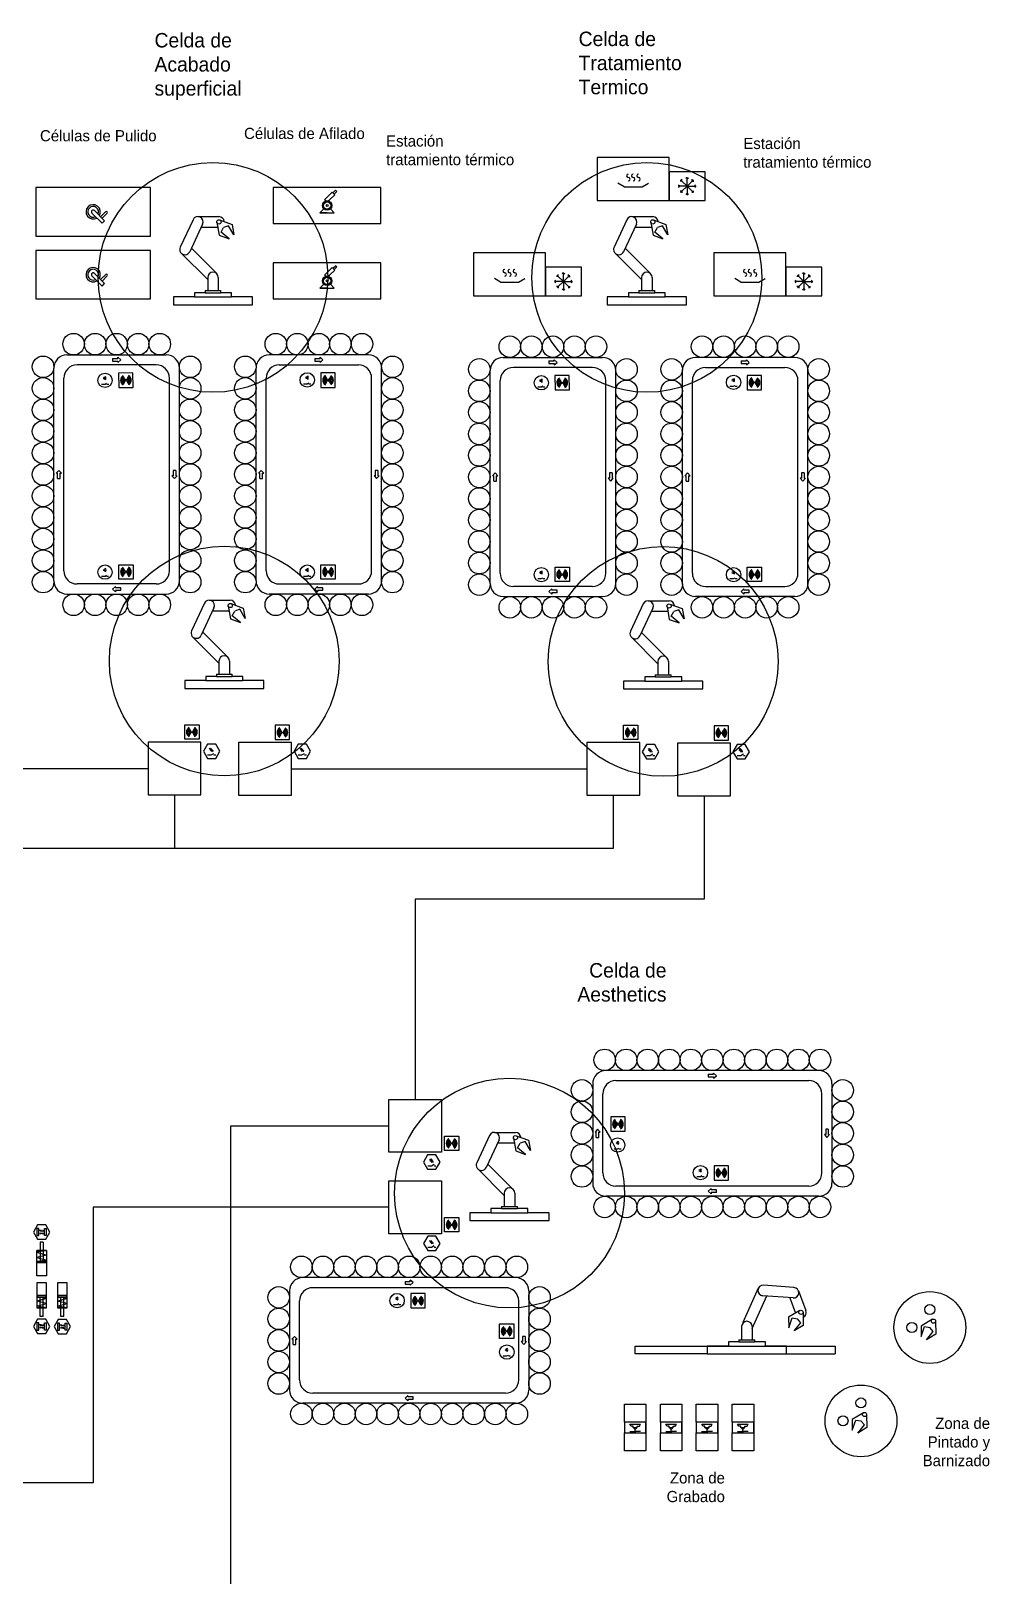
# Model space of a CAD drawing. Header units: millimetres. Extents: x -41525 to 29867, y -15928 to 24131.
# Drawn here: x 16509 to 29867, y -3278 to 18252 of the extents above; entities that cross this region are included whole.
import ezdxf

# ---------------------------------------------------------------- set-up
doc = ezdxf.new("R2010")
doc.units = ezdxf.units.MM
doc.header["$LTSCALE"] = 0.4
for name, color, linetype in [('01 Contornos vistos 0.35', 150, 'Continuous'), ('Almacenaje', 80, 'Continuous'), ('Celdas', 200, 'Continuous'), ('Maquina', 82, 'Continuous'), ('Robots', 80, 'Continuous'), ('Sensores', 211, 'Continuous'), ('Texto2', 7, 'Continuous')]:
    doc.layers.add(name, color=color, linetype=linetype)

msp = doc.modelspace()

# ---------------------------------------------------------------- linework, layer by layer
at = {"layer": '01 Contornos vistos 0.35', "color": 2}
for p, q in [((25576, 16160), (25551, 16160)), ((25576, 16160), (25558, 16178)), ((25576, 16160), (25576, 16185)), ((25647, 16090), (25576, 16160)), ((25647, 16190), (25629, 16207)), ((25647, 16190), (25647, 16215)), ((25647, 16190), (25665, 16207)), ((25647, 16090), (25647, 16190)), ((25647, 16090), (25718, 16160)), ((25718, 16160), (25718, 16185)), ((25718, 16160), (25735, 16178)), ((25718, 16160), (25743, 16160)), ((20599, 15898), (20705, 16004)), ((20669, 15898), (20740, 15969)), ((20705, 16004), (20740, 15969)), ((20714, 15995), (20749, 16031)), ((20731, 15978), (20767, 16013)), ((20758, 16022), (20749, 16031)), ((20758, 16022), (20767, 16013)), ((24772, 16080), (24685, 16130)), ((24772, 16080), (25022, 16080)), ((25022, 16080), (25108, 16130)), ((25547, 16090), (25522, 16090)), ((25547, 16090), (25529, 16107)), ((25547, 16090), (25529, 16072)), ((25647, 16090), (25547, 16090)), ((25576, 16019), (25551, 16019)), ((25576, 16019), (25558, 16001)), ((25647, 16090), (25576, 16019)), ((25576, 16019), (25576, 15994)), ((25647, 15990), (25629, 15972)), ((25647, 16090), (25647, 15990)), ((25647, 16090), (25747, 16090)), ((25647, 16090), (25718, 16019)), ((25647, 15990), (25665, 15972)), ((25647, 15990), (25647, 15965)), ((25718, 16019), (25743, 16019)), ((25718, 16019), (25735, 16001)), ((25718, 16019), (25718, 15994)), ((25747, 16090), (25765, 16107)), ((25747, 16090), (25772, 16090)), ((25747, 16090), (25765, 16072)), ((17535, 15607), (17394, 15749)), ((17479, 15663), (17550, 15734)), ((20588, 15773), (20534, 15719)), ((20634, 15719), (20534, 15719)), ((20534, 15719), (20734, 15719)), ((20680, 15773), (20734, 15719)), ((17359, 15713), (17500, 15572)), ((17500, 15572), (17535, 15607)), ((17501, 15642), (17571, 15713)), ((17535, 14732), (17394, 14874)), ((17479, 14788), (17550, 14859)), ((20599, 14848), (20705, 14954)), ((20669, 14848), (20740, 14919)), ((20705, 14954), (20740, 14919)), ((20714, 14945), (20749, 14981)), ((20731, 14928), (20767, 14963)), ((20758, 14972), (20749, 14981)), ((20758, 14972), (20767, 14963)), ((23854, 14832), (23854, 14857)), ((23925, 14862), (23907, 14879)), ((23925, 14862), (23925, 14887)), ((23925, 14862), (23943, 14879)), ((23925, 14762), (23925, 14862)), ((23996, 14832), (23996, 14857)), ((27202, 14832), (27202, 14857)), ((27272, 14862), (27255, 14879)), ((27272, 14862), (27272, 14887)), ((27272, 14862), (27290, 14879)), ((27272, 14762), (27272, 14862)), ((27343, 14832), (27343, 14857)), ((17359, 14838), (17500, 14697)), ((17500, 14697), (17535, 14732)), ((17501, 14767), (17571, 14838)), ((20588, 14723), (20534, 14669)), ((20634, 14669), (20534, 14669)), ((20534, 14669), (20734, 14669)), ((20680, 14723), (20734, 14669)), ((23050, 14752), (22963, 14802)), ((23050, 14752), (23300, 14752)), ((23300, 14752), (23387, 14802)), ((23825, 14762), (23800, 14762)), ((23825, 14762), (23807, 14779)), ((23825, 14762), (23807, 14744)), ((23925, 14762), (23825, 14762)), ((23854, 14832), (23829, 14832)), ((23854, 14691), (23829, 14691)), ((23854, 14832), (23837, 14850)), ((23854, 14691), (23837, 14673)), ((23925, 14762), (23854, 14832)), ((23925, 14762), (23854, 14691)), ((23854, 14691), (23854, 14666)), ((23925, 14662), (23907, 14644)), ((23925, 14762), (23996, 14832)), ((23925, 14762), (23925, 14662)), ((23925, 14762), (24025, 14762)), ((23925, 14762), (23996, 14691)), ((23925, 14662), (23943, 14644)), ((23925, 14662), (23925, 14637)), ((23996, 14832), (24013, 14850)), ((23996, 14832), (24021, 14832)), ((23996, 14691), (24021, 14691)), ((23996, 14691), (24013, 14673)), ((23996, 14691), (23996, 14666)), ((24025, 14762), (24043, 14779)), ((24025, 14762), (24050, 14762)), ((24025, 14762), (24043, 14744)), ((26397, 14752), (26311, 14802)), ((26397, 14752), (26647, 14752)), ((26647, 14752), (26734, 14802)), ((27172, 14762), (27147, 14762)), ((27172, 14762), (27155, 14779)), ((27172, 14762), (27155, 14744)), ((27272, 14762), (27172, 14762)), ((27202, 14832), (27177, 14832)), ((27202, 14691), (27177, 14691)), ((27202, 14832), (27184, 14850)), ((27202, 14691), (27184, 14673)), ((27272, 14762), (27202, 14832)), ((27272, 14762), (27202, 14691)), ((27202, 14691), (27202, 14666)), ((27272, 14662), (27255, 14644)), ((27272, 14762), (27343, 14832)), ((27272, 14762), (27272, 14662)), ((27272, 14762), (27372, 14762)), ((27272, 14762), (27343, 14691)), ((27272, 14662), (27290, 14644)), ((27272, 14662), (27272, 14637)), ((27343, 14832), (27361, 14850)), ((27343, 14832), (27368, 14832)), ((27343, 14691), (27368, 14691)), ((27343, 14691), (27361, 14673)), ((27343, 14691), (27343, 14666)), ((27372, 14762), (27390, 14779)), ((27372, 14762), (27397, 14762)), ((27372, 14762), (27390, 14744)), ((24775, -1133), (24775, -883)), ((24775, -883), (25075, -883)), ((25075, -883), (25075, -1533)), ((25275, -1133), (25275, -883)), ((25275, -883), (25575, -883)), ((25575, -883), (25575, -1533)), ((25775, -1133), (25775, -883)), ((25775, -883), (26075, -883)), ((26075, -883), (26075, -1533)), ((26275, -1133), (26275, -883)), ((26275, -883), (26575, -883)), ((26575, -883), (26575, -1533)), ((24775, -1533), (24775, -1283)), ((24850, -1264), (24915, -1264)), ((24866, -1188), (24851, -1162)), ((24851, -1162), (24998, -1162)), ((24896, -1188), (24866, -1188)), ((24896, -1208), (24896, -1188)), ((24925, -1237), (24896, -1208)), ((24896, -1208), (24953, -1208)), ((24915, -1264), (24915, -1269)), ((24915, -1269), (24925, -1269)), ((24925, -1237), (24953, -1208)), ((24925, -1258), (24925, -1237)), ((24935, -1269), (24925, -1269)), ((24935, -1264), (24935, -1269)), ((25000, -1264), (24935, -1264)), ((24953, -1208), (24953, -1188)), ((24953, -1188), (24983, -1188)), ((24983, -1188), (24998, -1162)), ((25275, -1533), (25275, -1283)), ((25350, -1264), (25415, -1264)), ((25366, -1188), (25351, -1162)), ((25351, -1162), (25498, -1162)), ((25396, -1188), (25366, -1188)), ((25396, -1208), (25396, -1188)), ((25425, -1237), (25396, -1208)), ((25396, -1208), (25453, -1208)), ((25415, -1264), (25415, -1269)), ((25415, -1269), (25425, -1269)), ((25425, -1237), (25453, -1208)), ((25425, -1258), (25425, -1237)), ((25435, -1269), (25425, -1269)), ((25435, -1264), (25435, -1269)), ((25500, -1264), (25435, -1264)), ((25453, -1208), (25453, -1188)), ((25453, -1188), (25483, -1188)), ((25483, -1188), (25498, -1162)), ((25775, -1533), (25775, -1283)), ((25850, -1264), (25915, -1264)), ((25866, -1188), (25851, -1162)), ((25851, -1162), (25998, -1162)), ((25896, -1188), (25866, -1188)), ((25896, -1208), (25896, -1188)), ((25925, -1237), (25896, -1208)), ((25896, -1208), (25953, -1208)), ((25915, -1264), (25915, -1269)), ((25915, -1269), (25925, -1269)), ((25925, -1237), (25953, -1208)), ((25925, -1258), (25925, -1237)), ((25935, -1269), (25925, -1269)), ((25935, -1264), (25935, -1269)), ((26000, -1264), (25935, -1264)), ((25953, -1208), (25953, -1188)), ((25953, -1188), (25983, -1188)), ((25983, -1188), (25998, -1162)), ((26275, -1533), (26275, -1283)), ((26350, -1264), (26415, -1264)), ((26366, -1188), (26351, -1162)), ((26351, -1162), (26498, -1162)), ((26396, -1188), (26366, -1188)), ((26396, -1208), (26396, -1188)), ((26425, -1237), (26396, -1208)), ((26396, -1208), (26453, -1208)), ((26415, -1264), (26415, -1269)), ((26415, -1269), (26425, -1269)), ((26425, -1237), (26453, -1208)), ((26425, -1258), (26425, -1237)), ((26435, -1269), (26425, -1269)), ((26435, -1264), (26435, -1269)), ((26500, -1264), (26435, -1264)), ((26453, -1208), (26453, -1188)), ((26453, -1188), (26483, -1188)), ((26483, -1188), (26498, -1162)), ((25075, -1533), (24775, -1533)), ((25575, -1533), (25275, -1533)), ((26075, -1533), (25775, -1533)), ((26575, -1533), (26275, -1533))]:
    msp.add_line(p, q, dxfattribs=at)
at = {"layer": '01 Contornos vistos 0.35', "color": 6}
for p, q in [((17492, 13328), (17542, 13329)), ((17542, 13329), (17563, 13342)), ((17564, 13329), (17592, 13330)), ((20307, 13335), (20357, 13335)), ((20357, 13335), (20379, 13348)), ((20379, 13335), (20407, 13335)), ((23568, 13294), (23618, 13295)), ((23618, 13295), (23639, 13307)), ((23640, 13295), (23668, 13295)), ((26245, 13301), (26295, 13301)), ((26295, 13301), (26317, 13313)), ((26317, 13301), (26345, 13301)), ((17491, 10656), (17541, 10656)), ((17541, 10656), (17563, 10669)), ((17563, 10656), (17591, 10656)), ((20307, 10656), (20357, 10656)), ((20357, 10656), (20379, 10669)), ((20379, 10656), (20407, 10656)), ((23567, 10622), (23617, 10622)), ((23617, 10622), (23639, 10634)), ((23639, 10622), (23667, 10622)), ((26245, 10622), (26295, 10622)), ((26295, 10622), (26317, 10634)), ((26317, 10622), (26345, 10622)), ((18999, 8242), (19013, 8237)), ((19019, 8242), (19033, 8237)), ((20261, 8242), (20275, 8237)), ((20281, 8242), (20295, 8237)), ((25112, 8236), (25126, 8231)), ((25132, 8236), (25146, 8231)), ((26374, 8236), (26388, 8231)), ((26394, 8236), (26408, 8231)), ((24631, 2675), (24681, 2675)), ((24681, 2675), (24703, 2687)), ((24703, 2675), (24731, 2675)), ((22065, 2518), (22079, 2513)), ((22085, 2518), (22099, 2513)), ((25783, 2289), (25833, 2289)), ((25833, 2289), (25855, 2302)), ((25855, 2289), (25883, 2289)), ((16618, 1516), (16618, 1566)), ((16638, 1533), (16654, 1541)), ((16698, 1466), (16698, 1516)), ((16679, 1498), (16662, 1491)), ((22065, 1384), (22079, 1379)), ((22085, 1384), (22099, 1379)), ((21559, 507), (21609, 507)), ((21609, 507), (21631, 519)), ((21631, 507), (21659, 507)), ((16618, 201), (16618, 251)), ((16638, 218), (16654, 226)), ((16906, 198), (16906, 248)), ((16926, 215), (16942, 223)), ((16679, 184), (16662, 176)), ((16698, 151), (16698, 201)), ((16967, 180), (16950, 173)), ((16986, 148), (16986, 198)), ((23087, -210), (23137, -210)), ((23137, -210), (23158, -197)), ((23158, -210), (23187, -210))]:
    msp.add_line(p, q, dxfattribs=at)
at = {"layer": '01 Contornos vistos 0.35'}
for p, q in [((14134, 7976), (18141, 7976)), ((20137, 7969), (24253, 7969)), ((18508, 7608), (18508, 6867)), ((24621, 6867), (24621, 7602)), ((25883, 7595), (25883, 6155)), ((14539, 6867), (24621, 6867)), ((25883, 6155), (21860, 6155)), ((21860, 6155), (21860, 3362)), ((19295, -5314), (19295, 2995)), ((19295, 2995), (21493, 2995)), ((21493, 1861), (17377, 1861)), ((17377, 1861), (17377, -1976)), ((17377, -1976), (15290, -1976))]:
    msp.add_line(p, q, dxfattribs=at)
at = {"layer": '01 Contornos vistos 0.35', "color": 2}
for points in [[(24397, 15890), (25397, 15890), (25397, 16490), (24397, 16490)], [(25397, 15890), (25897, 15890), (25897, 16290), (25397, 16290)], [(16576, 15394), (18176, 15394), (18176, 16069), (16576, 16069)], [(19884, 15569), (21384, 15569), (21384, 16069), (19884, 16069)], [(16576, 14519), (18176, 14519), (18176, 15194), (16576, 15194)], [(22675, 14562), (23675, 14562), (23675, 15162), (22675, 15162)], [(26022, 14562), (27022, 14562), (27022, 15162), (26022, 15162)], [(19884, 14519), (21384, 14519), (21384, 15019), (19884, 15019)], [(23675, 14562), (24175, 14562), (24175, 14962), (23675, 14962)], [(27022, 14562), (27522, 14562), (27522, 14962), (27022, 14962)], [(24775, -1283), (25075, -1283), (25075, -1133), (24775, -1133)], [(25275, -1283), (25575, -1283), (25575, -1133), (25275, -1133)], [(25775, -1283), (26075, -1283), (26075, -1133), (25775, -1133)], [(26275, -1283), (26575, -1283), (26575, -1133), (26275, -1133)]]:
    msp.add_lwpolyline(points, close=True, dxfattribs=at)
at = {"layer": '01 Contornos vistos 0.35', "color": 6}
for points in [[(17733, 13283), (17933, 13286), (17930, 13486), (17730, 13483)], [(20548, 13286), (20748, 13286), (20748, 13486), (20548, 13486)], [(23809, 13249), (24009, 13252), (24006, 13452), (23806, 13449)], [(26486, 13252), (26686, 13252), (26686, 13452), (26486, 13452)], [(17732, 10814), (17932, 10814), (17932, 10614), (17732, 10614)], [(20548, 10814), (20748, 10814), (20748, 10614), (20548, 10614)], [(23808, 10779), (24008, 10779), (24008, 10579), (23808, 10579)], [(26486, 10779), (26686, 10779), (26686, 10579), (26486, 10579)], [(18650, 8583), (18850, 8583), (18850, 8383), (18650, 8383)], [(20112, 8577), (19912, 8577), (19912, 8377), (20112, 8377)], [(24763, 8577), (24963, 8577), (24963, 8377), (24763, 8377)], [(26225, 8570), (26025, 8570), (26025, 8370), (26225, 8370)], [(24784, 3120), (24584, 3120), (24584, 2920), (24784, 2920)], [(22268, 2852), (22468, 2852), (22468, 2652), (22268, 2652)], [(26024, 2241), (26224, 2241), (26224, 2441), (26024, 2441)], [(16593, 1466), (16618, 1466), (16618, 1566), (16593, 1566)], [(16723, 1466), (16698, 1466), (16698, 1566), (16723, 1566)], [(22268, 1718), (22468, 1718), (22468, 1518), (22268, 1518)], [(21800, 458), (22000, 458), (22000, 658), (21800, 658)], [(16593, 151), (16618, 151), (16618, 251), (16593, 251)], [(16723, 151), (16698, 151), (16698, 251), (16723, 251)], [(16881, 148), (16906, 148), (16906, 248), (16881, 248)], [(17011, 148), (16986, 148), (16986, 248), (17011, 248)], [(23234, 35), (23034, 35), (23034, 235), (23234, 235)]]:
    msp.add_lwpolyline(points, close=True, dxfattribs=at)
at = {"layer": '01 Contornos vistos 0.35', "color": 1}
for centre, radius in [((19044, 14817), 1600), ((25087, 14817), 1600), ((19201, 9472), 1600), ((25314, 9466), 1600), ((23174, 2058), 1600), ((29029, 186), 500), ((28069, -1115), 500)]:
    msp.add_circle(centre, radius, dxfattribs=at)
at = {"layer": '01 Contornos vistos 0.35', "color": 2}
for centre, radius in [((20634, 15819), 65), ((20634, 15819), 50), ((20634, 15819), 15), ((20634, 14769), 65), ((20634, 14769), 50), ((20634, 14769), 15), ((29029, 436), 70), ((28779, 186), 70), ((28069, -865), 70), ((27819, -1115), 70), ((24925, -1262), 2), ((25425, -1262), 2), ((25925, -1262), 2), ((26425, -1262), 2)]:
    msp.add_circle(centre, radius, dxfattribs=at)
at = {"layer": '01 Contornos vistos 0.35', "color": 85, "true_color": 0x58ba48}
for centre in [(17103, 13888), (17403, 13888), (17703, 13888), (18003, 13888), (18303, 13888), (19919, 13888), (20219, 13888), (20519, 13888), (20819, 13888), (21119, 13888), (23179, 13853), (23479, 13853), (23779, 13853), (24079, 13853), (24379, 13853), (25856, 13853), (26156, 13853), (26456, 13853), (26756, 13853), (27056, 13853), (16678, 13572), (18727, 13572), (19494, 13572), (21543, 13572), (22754, 13537), (24804, 13537), (25432, 13537), (27481, 13537), (16678, 13272), (18727, 13272), (19494, 13272), (21543, 13272), (22754, 13237), (24804, 13237), (25432, 13237), (27481, 13237), (16678, 12972), (18727, 12972), (19494, 12972), (21543, 12972), (22754, 12937), (24804, 12937), (25432, 12937), (27481, 12937), (16678, 12672), (18727, 12672), (19494, 12672), (21543, 12672), (22754, 12637), (24804, 12637), (25432, 12637), (27481, 12637), (16678, 12372), (18727, 12372), (19494, 12372), (21543, 12372), (22754, 12337), (24804, 12337), (25432, 12337), (27481, 12337), (16678, 12072), (18727, 12072), (19494, 12072), (21543, 12072), (22754, 12037), (24804, 12037), (25432, 12037), (27481, 12037), (16678, 11772), (18727, 11772), (19494, 11772), (21543, 11772), (22754, 11737), (24804, 11737), (25432, 11737), (27481, 11737), (16678, 11472), (18727, 11472), (19494, 11472), (21543, 11472), (22754, 11437), (24804, 11437), (25432, 11437), (27481, 11437), (16678, 11172), (18727, 11172), (19494, 11172), (21543, 11172), (22754, 11137), (24804, 11137), (25432, 11137), (27481, 11137), (16678, 10872), (18727, 10872), (19494, 10872), (21543, 10872), (22754, 10837), (24804, 10837), (25432, 10837), (27481, 10837), (16678, 10572), (18727, 10572), (19494, 10572), (21543, 10572), (22754, 10537), (24804, 10537), (25432, 10537), (27481, 10537), (17103, 10256), (17403, 10256), (17703, 10256), (18003, 10256), (18303, 10256), (19919, 10256), (20219, 10256), (20519, 10256), (20819, 10256), (21119, 10256), (23179, 10221), (23479, 10221), (23779, 10221), (24079, 10221), (24379, 10221), (25856, 10221), (26156, 10221), (26456, 10221), (26756, 10221), (27056, 10221), (24499, 3915), (24799, 3915), (25099, 3915), (25399, 3915), (25699, 3915), (25999, 3915), (26299, 3915), (26599, 3915), (26899, 3915), (27199, 3915), (27499, 3915), (24183, 3491), (27815, 3491), (24183, 3191), (27815, 3191), (24183, 2891), (27815, 2891), (24183, 2591), (27815, 2591), (24183, 2291), (27815, 2291), (24499, 1866), (24799, 1866), (25099, 1866), (25399, 1866), (25699, 1866), (25999, 1866), (26299, 1866), (26599, 1866), (26899, 1866), (27199, 1866), (27499, 1866), (20276, 1031), (20576, 1031), (20876, 1031), (21176, 1031), (21476, 1031), (21776, 1031), (22076, 1031), (22376, 1031), (22676, 1031), (22976, 1031), (23276, 1031), (19960, 606), (23592, 606), (19960, 306), (23592, 306), (19960, 6), (23592, 6), (19960, -294), (23592, -294), (19960, -594), (23592, -594), (20276, -1019), (20576, -1019), (20876, -1019), (21176, -1019), (21476, -1019), (21776, -1019), (22076, -1019), (22376, -1019), (22676, -1019), (22976, -1019), (23276, -1019)]:
    msp.add_circle(centre, 150, dxfattribs=at)
at = {"layer": '01 Contornos vistos 0.35', "color": 6}
for centre, radius in [((17541, 13383), 100), ((17832, 13385), 5), ((20357, 13389), 100), ((20648, 13386), 5), ((23617, 13349), 100), ((23908, 13350), 5), ((26295, 13355), 100), ((26586, 13352), 5), ((17541, 10711), 100), ((20357, 10711), 100), ((23617, 10676), 100), ((26295, 10676), 100), ((17832, 10714), 5), ((20648, 10714), 5), ((23908, 10679), 5), ((26586, 10679), 5), ((18750, 8483), 5), ((20012, 8477), 5), ((24863, 8477), 5), ((26125, 8470), 5), ((24684, 3020), 5), ((24681, 2729), 100), ((22368, 2752), 5), ((25833, 2344), 100), ((26124, 2341), 5), ((22368, 1618), 5), ((21609, 561), 100), ((21900, 558), 5), ((23134, 135), 5), ((23137, -156), 100)]:
    msp.add_circle(centre, radius, dxfattribs=at)
at = {"layer": '01 Contornos vistos 0.35', "color": 2}
for centre, radius, start, end in [((24829, 16234), 24.1, 90, 270), ((24829, 16186), 24.1, 270, 90), ((24897, 16234), 24.1, 90, 270), ((24897, 16186), 24.1, 270, 90), ((24971, 16234), 24.1, 90, 270), ((24971, 16186), 24.1, 270, 90), ((17376, 15731), 100, 329.4775, 300.5225), ((17376, 15731), 75, 334.4712, 295.5288), ((17376, 15731), 25, 45, 225), ((17561, 15723), 15, 315, 135), ((20634, 15934), 50, 225, 315), ((17376, 14856), 100, 329.4775, 300.5225), ((17376, 14856), 75, 334.4712, 295.5288), ((17376, 14856), 25, 45, 225), ((17561, 14848), 15, 315, 135), ((23107, 14906), 24.1, 90, 270), ((23107, 14858), 24.1, 270, 90), ((23175, 14906), 24.1, 90, 270), ((23175, 14858), 24.1, 270, 90), ((23249, 14906), 24.1, 90, 270), ((23249, 14858), 24.1, 270, 90), ((26455, 14906), 24.1, 90, 270), ((26455, 14858), 24.1, 270, 90), ((26522, 14906), 24.1, 90, 270), ((26522, 14858), 24.1, 270, 90), ((26597, 14906), 24.1, 90, 270), ((26597, 14858), 24.1, 270, 90), ((20634, 14884), 50, 225, 315)]:
    msp.add_arc(centre, radius, start, end, dxfattribs=at)
at = {"layer": '01 Contornos vistos 0.35', "color": 6}
for centre, radius, start, end in [((17505, 13413), 20.8, 330.88, 30.88), ((17505, 13413), 34.7, 330.88, 30.88), ((17505, 13413), 48.6, 330.88, 30.88), ((17832, 13385), 75, 120.88, 240.88), ((17832, 13385), 65, 120.88, 240.88), ((17832, 13385), 55, 120.88, 240.88), ((17832, 13385), 45, 120.88, 240.88), ((17832, 13385), 35, 120.88, 240.88), ((17832, 13385), 25, 120.88, 240.88), ((17832, 13385), 15, 120.88, 240.88), ((17832, 13385), 15, 300.88, 60.88), ((17832, 13385), 25, 300.88, 60.88), ((17832, 13385), 35, 300.88, 60.88), ((17832, 13385), 45, 300.88, 60.88), ((17832, 13385), 55, 300.88, 60.88), ((17832, 13385), 65, 300.88, 60.88), ((17832, 13385), 75, 300.88, 60.88), ((20322, 13420), 20.8, 330, 30), ((20322, 13420), 34.7, 330, 30), ((20322, 13420), 48.6, 330, 30), ((20648, 13386), 75, 120, 240), ((20648, 13386), 65, 120, 240), ((20648, 13386), 55, 120, 240), ((20648, 13386), 45, 120, 240), ((20648, 13386), 35, 120, 240), ((20648, 13386), 25, 120, 240), ((20648, 13386), 15, 120, 240), ((20648, 13386), 15, 300, 60), ((20648, 13386), 25, 300, 60), ((20648, 13386), 35, 300, 60), ((20648, 13386), 45, 300, 60), ((20648, 13386), 55, 300, 60), ((20648, 13386), 65, 300, 60), ((20648, 13386), 75, 300, 60), ((23581, 13379), 20.8, 330.88, 30.88), ((23581, 13379), 34.7, 330.88, 30.88), ((23581, 13379), 48.6, 330.88, 30.88), ((23908, 13350), 75, 120.88, 240.88), ((23908, 13350), 65, 120.88, 240.88), ((23908, 13350), 55, 120.88, 240.88), ((23908, 13350), 45, 120.88, 240.88), ((23908, 13350), 35, 120.88, 240.88), ((23908, 13350), 25, 120.88, 240.88), ((23908, 13350), 15, 120.88, 240.88), ((23908, 13350), 15, 300.88, 60.88), ((23908, 13350), 25, 300.88, 60.88), ((23908, 13350), 35, 300.88, 60.88), ((23908, 13350), 45, 300.88, 60.88), ((23908, 13350), 55, 300.88, 60.88), ((23908, 13350), 65, 300.88, 60.88), ((23908, 13350), 75, 300.88, 60.88), ((26259, 13385), 20.8, 330, 30), ((26259, 13385), 34.7, 330, 30), ((26259, 13385), 48.6, 330, 30), ((26586, 13352), 75, 120, 240), ((26586, 13352), 65, 120, 240), ((26586, 13352), 55, 120, 240), ((26586, 13352), 45, 120, 240), ((26586, 13352), 35, 120, 240), ((26586, 13352), 25, 120, 240), ((26586, 13352), 15, 120, 240), ((26586, 13352), 15, 300, 60), ((26586, 13352), 25, 300, 60), ((26586, 13352), 35, 300, 60), ((26586, 13352), 45, 300, 60), ((26586, 13352), 55, 300, 60), ((26586, 13352), 65, 300, 60), ((26586, 13352), 75, 300, 60), ((17506, 10741), 48.6, 330, 30), ((17832, 10714), 75, 120, 240), ((17832, 10714), 65, 120, 240), ((17832, 10714), 65, 300, 60), ((17832, 10714), 75, 300, 60), ((20322, 10741), 48.6, 330, 30), ((20648, 10714), 75, 120, 240), ((20648, 10714), 65, 120, 240), ((20648, 10714), 65, 300, 60), ((20648, 10714), 75, 300, 60), ((17506, 10741), 20.8, 330, 30), ((17506, 10741), 34.7, 330, 30), ((17832, 10714), 55, 120, 240), ((17832, 10714), 45, 120, 240), ((17832, 10714), 35, 120, 240), ((17832, 10714), 25, 120, 240), ((17832, 10714), 15, 120, 240), ((17832, 10714), 15, 300, 60), ((17832, 10714), 25, 300, 60), ((17832, 10714), 35, 300, 60), ((17832, 10714), 45, 300, 60), ((17832, 10714), 55, 300, 60), ((20322, 10741), 20.8, 330, 30), ((20322, 10741), 34.7, 330, 30), ((20648, 10714), 55, 120, 240), ((20648, 10714), 45, 120, 240), ((20648, 10714), 35, 120, 240), ((20648, 10714), 25, 120, 240), ((20648, 10714), 15, 120, 240), ((20648, 10714), 15, 300, 60), ((20648, 10714), 25, 300, 60), ((20648, 10714), 35, 300, 60), ((20648, 10714), 45, 300, 60), ((20648, 10714), 55, 300, 60), ((23582, 10706), 20.8, 330, 30), ((23582, 10706), 34.7, 330, 30), ((23582, 10706), 48.6, 330, 30), ((23908, 10679), 75, 120, 240), ((23908, 10679), 65, 120, 240), ((23908, 10679), 55, 120, 240), ((23908, 10679), 45, 120, 240), ((23908, 10679), 35, 120, 240), ((23908, 10679), 25, 120, 240), ((23908, 10679), 15, 120, 240), ((23908, 10679), 15, 300, 60), ((23908, 10679), 25, 300, 60), ((23908, 10679), 35, 300, 60), ((23908, 10679), 45, 300, 60), ((23908, 10679), 55, 300, 60), ((23908, 10679), 65, 300, 60), ((23908, 10679), 75, 300, 60), ((26259, 10706), 20.8, 330, 30), ((26259, 10706), 34.7, 330, 30), ((26259, 10706), 48.6, 330, 30), ((26586, 10679), 75, 120, 240), ((26586, 10679), 65, 120, 240), ((26586, 10679), 55, 120, 240), ((26586, 10679), 45, 120, 240), ((26586, 10679), 35, 120, 240), ((26586, 10679), 25, 120, 240), ((26586, 10679), 15, 120, 240), ((26586, 10679), 15, 300, 60), ((26586, 10679), 25, 300, 60), ((26586, 10679), 35, 300, 60), ((26586, 10679), 45, 300, 60), ((26586, 10679), 55, 300, 60), ((26586, 10679), 65, 300, 60), ((26586, 10679), 75, 300, 60), ((18750, 8483), 75, 120, 240), ((18750, 8483), 65, 120, 240), ((18750, 8483), 55, 120, 240), ((18750, 8483), 45, 120, 240), ((18750, 8483), 35, 120, 240), ((18750, 8483), 25, 120, 240), ((18750, 8483), 15, 120, 240), ((18750, 8483), 15, 300, 60), ((18750, 8483), 25, 300, 60), ((18750, 8483), 35, 300, 60), ((18750, 8483), 45, 300, 60), ((18750, 8483), 55, 300, 60), ((18750, 8483), 65, 300, 60), ((18750, 8483), 75, 300, 60), ((20012, 8477), 75, 120, 240), ((20012, 8477), 65, 120, 240), ((20012, 8477), 55, 120, 240), ((20012, 8477), 45, 120, 240), ((20012, 8477), 35, 120, 240), ((20012, 8477), 25, 120, 240), ((20012, 8477), 15, 120, 240), ((20012, 8477), 15, 300, 60), ((20012, 8477), 25, 300, 60), ((20012, 8477), 35, 300, 60), ((20012, 8477), 45, 300, 60), ((20012, 8477), 55, 300, 60), ((20012, 8477), 65, 300, 60), ((20012, 8477), 75, 300, 60), ((24863, 8477), 75, 120, 240), ((24863, 8477), 65, 120, 240), ((24863, 8477), 55, 120, 240), ((24863, 8477), 45, 120, 240), ((24863, 8477), 35, 120, 240), ((24863, 8477), 25, 120, 240), ((24863, 8477), 15, 120, 240), ((24863, 8477), 15, 300, 60), ((24863, 8477), 25, 300, 60), ((24863, 8477), 35, 300, 60), ((24863, 8477), 45, 300, 60), ((24863, 8477), 55, 300, 60), ((24863, 8477), 65, 300, 60), ((24863, 8477), 75, 300, 60), ((26125, 8470), 75, 120, 240), ((26125, 8470), 65, 120, 240), ((26125, 8470), 55, 120, 240), ((26125, 8470), 45, 120, 240), ((26125, 8470), 35, 120, 240), ((26125, 8470), 25, 120, 240), ((26125, 8470), 15, 120, 240), ((26125, 8470), 15, 300, 60), ((26125, 8470), 25, 300, 60), ((26125, 8470), 35, 300, 60), ((26125, 8470), 45, 300, 60), ((26125, 8470), 55, 300, 60), ((26125, 8470), 65, 300, 60), ((26125, 8470), 75, 300, 60), ((24684, 3020), 75, 120, 240), ((24684, 3020), 65, 120, 240), ((24684, 3020), 55, 120, 240), ((24684, 3020), 45, 120, 240), ((24684, 3020), 35, 120, 240), ((24684, 3020), 25, 120, 240), ((24684, 3020), 15, 120, 240), ((24684, 3020), 15, 300, 60), ((24684, 3020), 25, 300, 60), ((24684, 3020), 35, 300, 60), ((24684, 3020), 45, 300, 60), ((24684, 3020), 55, 300, 60), ((24684, 3020), 65, 300, 60), ((24684, 3020), 75, 300, 60), ((22368, 2752), 75, 120, 240), ((22368, 2752), 65, 120, 240), ((22368, 2752), 55, 120, 240), ((22368, 2752), 55, 300, 60), ((22368, 2752), 65, 300, 60), ((22368, 2752), 75, 300, 60), ((22368, 2752), 45, 120, 240), ((22368, 2752), 35, 120, 240), ((22368, 2752), 25, 120, 240), ((22368, 2752), 15, 120, 240), ((22368, 2752), 15, 300, 60), ((22368, 2752), 25, 300, 60), ((22368, 2752), 35, 300, 60), ((22368, 2752), 45, 300, 60), ((24646, 2759), 20.8, 330, 30), ((24646, 2759), 34.7, 330, 30), ((24646, 2759), 48.6, 330, 30), ((25798, 2374), 20.8, 330, 30), ((25798, 2374), 34.7, 330, 30), ((25798, 2374), 48.6, 330, 30), ((26124, 2341), 75, 120, 240), ((26124, 2341), 65, 120, 240), ((26124, 2341), 55, 120, 240), ((26124, 2341), 45, 120, 240), ((26124, 2341), 35, 120, 240), ((26124, 2341), 35, 300, 60), ((26124, 2341), 45, 300, 60), ((26124, 2341), 55, 300, 60), ((26124, 2341), 65, 300, 60), ((26124, 2341), 75, 300, 60), ((26124, 2341), 25, 120, 240), ((26124, 2341), 15, 120, 240), ((26124, 2341), 15, 300, 60), ((26124, 2341), 25, 300, 60), ((22368, 1618), 75, 120, 240), ((22368, 1618), 65, 120, 240), ((22368, 1618), 55, 120, 240), ((22368, 1618), 45, 120, 240), ((22368, 1618), 35, 120, 240), ((22368, 1618), 25, 120, 240), ((22368, 1618), 15, 120, 240), ((22368, 1618), 15, 300, 60), ((22368, 1618), 25, 300, 60), ((22368, 1618), 35, 300, 60), ((22368, 1618), 45, 300, 60), ((22368, 1618), 55, 300, 60), ((22368, 1618), 65, 300, 60), ((22368, 1618), 75, 300, 60), ((21574, 591), 20.8, 330, 30), ((21574, 591), 34.7, 330, 30), ((21574, 591), 48.6, 330, 30), ((21900, 558), 75, 120, 240), ((21900, 558), 65, 120, 240), ((21900, 558), 55, 120, 240), ((21900, 558), 45, 120, 240), ((21900, 558), 35, 120, 240), ((21900, 558), 25, 120, 240), ((21900, 558), 15, 120, 240), ((21900, 558), 15, 300, 60), ((21900, 558), 25, 300, 60), ((21900, 558), 35, 300, 60), ((21900, 558), 45, 300, 60), ((21900, 558), 55, 300, 60), ((21900, 558), 65, 300, 60), ((21900, 558), 75, 300, 60), ((23134, 135), 75, 120, 240), ((23134, 135), 65, 120, 240), ((23134, 135), 55, 120, 240), ((23134, 135), 45, 120, 240), ((23134, 135), 35, 120, 240), ((23134, 135), 25, 120, 240), ((23134, 135), 15, 120, 240), ((23134, 135), 15, 300, 60), ((23134, 135), 25, 300, 60), ((23134, 135), 35, 300, 60), ((23134, 135), 45, 300, 60), ((23134, 135), 55, 300, 60), ((23134, 135), 65, 300, 60), ((23134, 135), 75, 300, 60), ((23101, -125), 20.8, 330, 30), ((23101, -125), 34.7, 330, 30), ((23101, -125), 48.6, 330, 30)]:
    msp.add_arc(centre, radius, start, end, dxfattribs=at)
at = {"layer": 'Almacenaje'}
for p, q in [((18141, 8343), (18141, 7608)), ((18875, 8343), (18141, 8343)), ((18875, 7608), (18875, 8343)), ((19402, 8337), (19402, 7602)), ((20137, 8337), (19402, 8337)), ((20137, 7602), (20137, 8337)), ((24253, 8337), (24253, 7602)), ((24988, 8337), (24253, 8337)), ((24988, 7602), (24988, 8337)), ((25515, 8330), (25515, 7595)), ((26250, 8330), (25515, 8330)), ((26250, 7595), (26250, 8330)), ((18141, 7608), (18875, 7608)), ((19402, 7602), (20137, 7602)), ((24253, 7602), (24988, 7602)), ((25515, 7595), (26250, 7595)), ((21493, 2627), (21493, 3362)), ((21493, 3362), (22228, 3362)), ((22228, 3362), (22228, 2627)), ((22228, 2627), (21493, 2627)), ((21493, 1493), (21493, 2228)), ((21493, 2228), (22228, 2228)), ((22228, 2228), (22228, 1493)), ((22228, 1493), (21493, 1493))]:
    msp.add_line(p, q, dxfattribs=at)
at = {"layer": 'Maquina'}
for p, q in [((17011, 13738), (18394, 13738)), ((18254, 13598), (17151, 13598)), ((21210, 13738), (19828, 13738)), ((19968, 13598), (21070, 13598)), ((23088, 13703), (24470, 13703)), ((27148, 13703), (25765, 13703)), ((16828, 10590), (16828, 13554)), ((16968, 10730), (16968, 13414)), ((18437, 10730), (18437, 13414)), ((18577, 10590), (18577, 13554)), ((19644, 10590), (19644, 13554)), ((19784, 10730), (19784, 13414)), ((21253, 10730), (21253, 13414)), ((21393, 10590), (21393, 13554)), ((22904, 10555), (22904, 13519)), ((23044, 10695), (23044, 13379)), ((24330, 13563), (23228, 13563)), ((24514, 10695), (24514, 13379)), ((24654, 10555), (24654, 13519)), ((25582, 10555), (25582, 13519)), ((25722, 10695), (25722, 13379)), ((25905, 13563), (27008, 13563)), ((27191, 10695), (27191, 13379)), ((27331, 10555), (27331, 13519)), ((17011, 10406), (18394, 10406)), ((18254, 10546), (17151, 10546)), ((21210, 10406), (19828, 10406)), ((19968, 10546), (21070, 10546)), ((23088, 10371), (24470, 10371)), ((24330, 10511), (23228, 10511)), ((27148, 10371), (25765, 10371)), ((25905, 10511), (27008, 10511)), ((27481, 3765), (24517, 3765)), ((24333, 3582), (24333, 2199)), ((27341, 3625), (24657, 3625)), ((27665, 3582), (27665, 2199)), ((24473, 2339), (24473, 3442)), ((27525, 2339), (27525, 3442)), ((27341, 2156), (24657, 2156)), ((27481, 2016), (24517, 2016)), ((23258, 881), (20294, 881)), ((20110, 697), (20110, -685)), ((23118, 741), (20434, 741)), ((23442, 697), (23442, -685)), ((20250, -545), (20250, 557)), ((23302, -545), (23302, 557)), ((23118, -729), (20434, -729)), ((23258, -869), (20294, -869))]:
    msp.add_line(p, q, dxfattribs=at)
for centre, start, end in [((17011, 13554), 90, 180), ((17151, 13414), 90, 180), ((18254, 13414), 0, 90), ((18394, 13554), 0, 90), ((19828, 13554), 90, 180), ((19968, 13414), 90, 180), ((21070, 13414), 0, 90), ((21210, 13554), 0, 90), ((23088, 13519), 90, 180), ((24470, 13519), 0, 90), ((25765, 13519), 90, 180), ((27148, 13519), 0, 90), ((23228, 13379), 90, 180), ((24330, 13379), 0, 90), ((25905, 13379), 90, 180), ((27008, 13379), 0, 90), ((17011, 10590), 180, 270), ((17151, 10730), 180, 270), ((18254, 10730), 270, 0), ((18394, 10590), 270, 0), ((19828, 10590), 180, 270), ((19968, 10730), 180, 270), ((21070, 10730), 270, 0), ((21210, 10590), 270, 0), ((23088, 10555), 180, 270), ((23228, 10695), 180, 270), ((24330, 10695), 270, 0), ((24470, 10555), 270, 0), ((25765, 10555), 180, 270), ((25905, 10695), 180, 270), ((27008, 10695), 270, 0), ((27148, 10555), 270, 0), ((24517, 3582), 90, 180), ((27481, 3582), 0, 90), ((24657, 3442), 90, 180), ((27341, 3442), 0, 90), ((24517, 2199), 180, 270), ((24657, 2339), 180, 270), ((27341, 2339), 270, 0), ((27481, 2199), 270, 0), ((20294, 697), 90, 180), ((23258, 697), 0, 90), ((20434, 557), 90, 180), ((23118, 557), 0, 90), ((20434, -545), 180, 270), ((23118, -545), 270, 0), ((20294, -685), 180, 270), ((23258, -685), 270, 0)]:
    msp.add_arc(centre, 184, start, end, dxfattribs=at)
at = {"layer": 'Robots'}
for p, q in [((18767, 15622), (18588, 15238)), ((18900, 15560), (18721, 15176)), ((18833, 15665), (19127, 15665)), ((18880, 15518), (19110, 15518)), ((19098, 15586), (19130, 15405)), ((19137, 15619), (19310, 15556)), ((19156, 15449), (19193, 15513)), ((19262, 15538), (19193, 15513)), ((19335, 15411), (19262, 15538)), ((19310, 15556), (19335, 15411)), ((24809, 15622), (24630, 15238)), ((24943, 15560), (24764, 15176)), ((24876, 15665), (25170, 15665)), ((24923, 15518), (25153, 15518)), ((25141, 15586), (25173, 15405)), ((25180, 15619), (25353, 15556)), ((25198, 15449), (25235, 15513)), ((25305, 15538), (25235, 15513)), ((25378, 15411), (25305, 15538)), ((25353, 15556), (25378, 15411)), ((19130, 15405), (19268, 15355)), ((19268, 15355), (19156, 15449)), ((25173, 15405), (25311, 15355)), ((25311, 15355), (25198, 15449)), ((18603, 15155), (18971, 14787)), ((18721, 15176), (18721, 15176)), ((18743, 15223), (19096, 14870)), ((24645, 15155), (25014, 14787)), ((24764, 15176), (24764, 15176)), ((24785, 15223), (25139, 14870)), ((19096, 14870), (19096, 14870)), ((19096, 14870), (19096, 14870)), ((19096, 14870), (19096, 14870)), ((25139, 14870), (25139, 14870)), ((25139, 14870), (25139, 14870)), ((25139, 14870), (25139, 14870)), ((18971, 14817), (18971, 14634)), ((19118, 14817), (19118, 14634)), ((25014, 14817), (25014, 14634)), ((25160, 14817), (25160, 14634)), ((18787, 14546), (18493, 14546)), ((18493, 14546), (18493, 14435)), ((18493, 14435), (19595, 14435)), ((18934, 14604), (18787, 14604)), ((18787, 14604), (18787, 14546)), ((18787, 14546), (19301, 14546)), ((18934, 14634), (19154, 14634)), ((18934, 14634), (18934, 14604)), ((18934, 14604), (19154, 14604)), ((19154, 14604), (19154, 14634)), ((19301, 14604), (19154, 14604)), ((19301, 14546), (19301, 14604)), ((19595, 14546), (19301, 14546)), ((19595, 14435), (19595, 14546)), ((24830, 14546), (24536, 14546)), ((24536, 14546), (24536, 14435)), ((24536, 14435), (25638, 14435)), ((24977, 14604), (24830, 14604)), ((24830, 14604), (24830, 14546)), ((24830, 14546), (25344, 14546)), ((24977, 14634), (25197, 14634)), ((24977, 14634), (24977, 14604)), ((24977, 14604), (25197, 14604)), ((25197, 14604), (25197, 14634)), ((25344, 14604), (25197, 14604)), ((25344, 14546), (25344, 14604)), ((25638, 14546), (25344, 14546)), ((25638, 14435), (25638, 14546)), ((18924, 10277), (18745, 9893)), ((19057, 10215), (18878, 9831)), ((18991, 10319), (19284, 10319)), ((19037, 10172), (19268, 10172)), ((19256, 10241), (19287, 10060)), ((19295, 10274), (19467, 10211)), ((19313, 10104), (19350, 10168)), ((19419, 10193), (19350, 10168)), ((19493, 10066), (19419, 10193)), ((19467, 10211), (19493, 10066)), ((25037, 10270), (24858, 9887)), ((25170, 10208), (24991, 9824)), ((25104, 10313), (25397, 10313)), ((25150, 10166), (25381, 10166)), ((25368, 10234), (25400, 10053)), ((25407, 10267), (25580, 10204)), ((25426, 10098), (25463, 10161)), ((25532, 10187), (25463, 10161)), ((25606, 10059), (25532, 10187)), ((25580, 10204), (25606, 10059)), ((19287, 10060), (19426, 10010)), ((19426, 10010), (19313, 10104)), ((25400, 10053), (25539, 10003)), ((25539, 10003), (25426, 10098)), ((18760, 9810), (19128, 9442)), ((18878, 9831), (18878, 9831)), ((18900, 9878), (19253, 9525)), ((24873, 9803), (25241, 9435)), ((24991, 9824), (24991, 9824)), ((25013, 9871), (25366, 9518)), ((19253, 9525), (19253, 9525)), ((19253, 9525), (19253, 9525)), ((19253, 9525), (19253, 9525)), ((25366, 9518), (25366, 9518)), ((25366, 9518), (25366, 9518)), ((25366, 9518), (25366, 9518)), ((19091, 9259), (18944, 9259)), ((18944, 9259), (18944, 9200)), ((19091, 9288), (19312, 9288)), ((19091, 9288), (19091, 9259)), ((19091, 9259), (19312, 9259)), ((19128, 9472), (19128, 9288)), ((19275, 9472), (19275, 9288)), ((19312, 9259), (19312, 9288)), ((19459, 9259), (19312, 9259)), ((19459, 9200), (19459, 9259)), ((25204, 9282), (25425, 9282)), ((25204, 9282), (25204, 9253)), ((25241, 9466), (25241, 9282)), ((25388, 9466), (25388, 9282)), ((25425, 9253), (25425, 9282)), ((18944, 9200), (18650, 9200)), ((18650, 9200), (18650, 9090)), ((18650, 9090), (19753, 9090)), ((18944, 9200), (19459, 9200)), ((19753, 9200), (19459, 9200)), ((19753, 9090), (19753, 9200)), ((25057, 9194), (24763, 9194)), ((24763, 9194), (24763, 9084)), ((24763, 9084), (25866, 9084)), ((25204, 9253), (25057, 9253)), ((25057, 9253), (25057, 9194)), ((25057, 9194), (25572, 9194)), ((25204, 9253), (25425, 9253)), ((25572, 9253), (25425, 9253)), ((25572, 9194), (25572, 9253)), ((25866, 9194), (25572, 9194)), ((25866, 9084), (25866, 9194)), ((22896, 2863), (22717, 2479)), ((23029, 2801), (22850, 2417)), ((22963, 2905), (23257, 2905)), ((23228, 2827), (23260, 2646)), ((23267, 2859), (23439, 2796)), ((23009, 2758), (23240, 2758)), ((23260, 2646), (23398, 2595)), ((23285, 2690), (23322, 2754)), ((23398, 2595), (23285, 2690)), ((23391, 2779), (23322, 2754)), ((23465, 2652), (23391, 2779)), ((23439, 2796), (23465, 2652)), ((22732, 2396), (23100, 2027)), ((22850, 2417), (22850, 2417)), ((22872, 2463), (23225, 2110)), ((23100, 2058), (23100, 1874)), ((23225, 2110), (23225, 2110)), ((23225, 2110), (23225, 2110)), ((23225, 2110), (23225, 2110)), ((23247, 2058), (23247, 1874)), ((22916, 1786), (22622, 1786)), ((22622, 1786), (22622, 1676)), ((23063, 1845), (22916, 1845)), ((22916, 1845), (22916, 1786)), ((22916, 1786), (23431, 1786)), ((23063, 1874), (23284, 1874)), ((23063, 1874), (23063, 1845)), ((23063, 1845), (23284, 1845)), ((23284, 1845), (23284, 1874)), ((23431, 1845), (23284, 1845)), ((23431, 1786), (23431, 1845)), ((23725, 1786), (23431, 1786)), ((23725, 1676), (23725, 1786)), ((22622, 1676), (23725, 1676)), ((26639, 732), (26426, 257)), ((27134, 745), (26712, 775)), ((27197, 697), (27302, 423)), ((26752, 625), (26548, 169)), ((26701, 629), (26701, 629)), ((27123, 598), (26701, 629)), ((27077, 601), (27158, 386)), ((26532, 251), (26532, 251)), ((26532, 251), (26532, 251)), ((26532, 251), (26532, 251)), ((27218, 422), (27060, 328)), ((27060, 328), (27063, 181)), ((27063, 181), (27111, 320)), ((27111, 320), (27184, 308)), ((27139, 138), (27232, 252)), ((27232, 252), (27184, 308)), ((27263, 397), (27265, 213)), ((26370, 15), (26591, 15)), ((26370, 15), (26370, -14)), ((26407, 199), (26407, 15)), ((26554, 199), (26554, 15)), ((26591, -14), (26591, 15)), ((27265, 213), (27139, 138)), ((26223, -73), (25929, -73)), ((25929, -73), (25929, -183)), ((25929, -183), (27032, -183)), ((26370, -14), (26223, -14)), ((26223, -14), (26223, -73)), ((26223, -73), (26738, -73)), ((26370, -14), (26591, -14)), ((26738, -14), (26591, -14)), ((26738, -73), (26738, -14)), ((27032, -73), (26738, -73)), ((27032, -183), (27032, -73)), ((27032, -73), (27710, -73)), ((27032, -183), (27710, -183)), ((27710, -73), (27710, -183))]:
    msp.add_line(p, q, dxfattribs=at)
at = {"layer": 'Robots', "color": 2}
for p, q in [((29064, 300), (28906, 206)), ((29108, 275), (29111, 92)), ((28906, 206), (28908, 59)), ((28908, 59), (28956, 198)), ((28956, 198), (29029, 186)), ((28984, 16), (29077, 130)), ((29111, 92), (28984, 16)), ((29077, 130), (29029, 186)), ((28104, -1001), (27946, -1095)), ((28148, -1026), (28151, -1209)), ((27946, -1095), (27948, -1242)), ((27948, -1242), (27997, -1103)), ((27997, -1103), (28069, -1115)), ((28025, -1285), (28118, -1171)), ((28151, -1209), (28025, -1285)), ((28118, -1171), (28069, -1115))]:
    msp.add_line(p, q, dxfattribs=at)
at = {"layer": 'Robots'}
msp.add_lwpolyline([(25929, -183), (24925, -183), (24925, -73), (27032, -73)], dxfattribs=at)
for centre in [(19127, 15591), (25170, 15591), (19284, 10246), (25397, 10239), (23257, 2832), (27233, 397)]:
    msp.add_circle(centre, 29.4, dxfattribs=at)
at = {"layer": 'Robots', "color": 2}
for centre in [(29079, 275), (28119, -1026)]:
    msp.add_circle(centre, 29.4, dxfattribs=at)
at = {"layer": 'Robots'}
for centre, start, end in [((18833, 15591), 335, 155), ((19127, 15591), 3.5784, 90), ((24876, 15591), 335, 155), ((25170, 15591), 3.5784, 90), ((18654, 15207), 155, 335), ((24697, 15207), 155, 335), ((19044, 14817), 0, 180), ((25087, 14817), 0, 180), ((18991, 10246), 335, 155), ((19284, 10246), 3.5784, 90), ((25104, 10239), 335, 155), ((25397, 10239), 3.5784, 90), ((18812, 9862), 155, 335), ((24925, 9856), 155, 335), ((19201, 9472), 0, 180), ((25314, 9466), 0, 180), ((22963, 2832), 335, 155), ((23257, 2832), 3.5784, 90), ((22784, 2448), 155, 335), ((23174, 2058), 0, 180), ((26706, 702), 85.843, 265.843), ((27129, 671), 265.843, 85.843), ((26481, 199), 0, 180), ((27233, 397), 294.4214, 20.843)]:
    msp.add_arc(centre, 73.5, start, end, dxfattribs=at)
at = {"layer": 'Sensores', "color": 6}
for p, q in [((18992, 8258), (19013, 8237)), ((18999, 8242), (19021, 8221)), ((19012, 8258), (19033, 8237)), ((19019, 8242), (19041, 8221)), ((19021, 8165), (19058, 8186)), ((20254, 8258), (20275, 8237)), ((20261, 8242), (20282, 8221)), ((20274, 8258), (20295, 8237)), ((20281, 8242), (20302, 8221)), ((20283, 8165), (20319, 8186)), ((25105, 8252), (25126, 8231)), ((25112, 8236), (25133, 8215)), ((25125, 8252), (25146, 8231)), ((25132, 8236), (25153, 8215)), ((26367, 8252), (26388, 8231)), ((26374, 8236), (26395, 8215)), ((26387, 8252), (26408, 8231)), ((26394, 8236), (26415, 8215)), ((18970, 8165), (19021, 8165)), ((19058, 8165), (19083, 8165)), ((20232, 8165), (20283, 8165)), ((20319, 8165), (20345, 8165)), ((25083, 8158), (25134, 8158)), ((25134, 8158), (25171, 8179)), ((25171, 8158), (25196, 8158)), ((26345, 8158), (26396, 8158)), ((26396, 8158), (26432, 8179)), ((26432, 8158), (26458, 8158)), ((22035, 2440), (22086, 2440)), ((22058, 2534), (22079, 2513)), ((22065, 2518), (22086, 2497)), ((22078, 2534), (22099, 2513)), ((22085, 2518), (22106, 2497)), ((22086, 2440), (22123, 2462)), ((22123, 2440), (22149, 2440)), ((16618, 1541), (16654, 1541)), ((16638, 1533), (16674, 1533)), ((16679, 1498), (16643, 1498)), ((16698, 1491), (16662, 1491)), ((22036, 1306), (22087, 1306)), ((22058, 1400), (22079, 1379)), ((22065, 1384), (22086, 1363)), ((22078, 1400), (22099, 1379)), ((22085, 1384), (22106, 1363)), ((22087, 1306), (22124, 1327)), ((22124, 1306), (22149, 1306)), ((16618, 226), (16654, 226)), ((16638, 218), (16674, 218)), ((16906, 223), (16942, 223)), ((16679, 184), (16643, 184)), ((16698, 176), (16662, 176)), ((16926, 215), (16962, 215)), ((16967, 180), (16930, 180)), ((16986, 173), (16950, 173))]:
    msp.add_line(p, q, dxfattribs=at)
at = {"layer": 'Sensores'}
for p, q in [((16637, 1376), (16637, 1107)), ((16680, 1376), (16637, 1376)), ((16680, 1376), (16680, 1107)), ((16727, 1257), (16589, 1235)), ((16589, 1235), (16727, 1196)), ((16727, 1196), (16589, 1162)), ((16589, 1162), (16727, 1123)), ((16727, 1123), (16598, 1107)), ((16719, 1107), (16598, 1107)), ((16589, 555), (16727, 594)), ((16727, 521), (16589, 555)), ((16589, 482), (16727, 521)), ((16727, 460), (16589, 482)), ((16719, 610), (16598, 610)), ((16727, 594), (16598, 610)), ((16637, 341), (16637, 610)), ((16680, 341), (16680, 610)), ((16877, 555), (17015, 594)), ((17015, 521), (16877, 555)), ((16877, 482), (17015, 521)), ((17015, 460), (16877, 482)), ((17007, 610), (16885, 610)), ((17015, 594), (16885, 610)), ((16924, 341), (16924, 610)), ((16968, 341), (16968, 610)), ((16680, 341), (16637, 341)), ((16968, 341), (16924, 341))]:
    msp.add_line(p, q, dxfattribs=at)
at = {"layer": 'Sensores', "color": 6}
for points in [[(18969, 8116), (19084, 8116), (19141, 8215), (19084, 8315), (18969, 8315), (18911, 8215)], [(19024, 8225), (19017, 8218), (19026, 8215)], [(19044, 8225), (19037, 8218), (19046, 8215)], [(20230, 8116), (20346, 8116), (20403, 8215), (20346, 8315), (20230, 8315), (20173, 8215)], [(20286, 8225), (20279, 8218), (20288, 8215)], [(20306, 8225), (20299, 8218), (20308, 8215)], [(25082, 8109), (25197, 8109), (25254, 8209), (25197, 8309), (25082, 8309), (25024, 8209)], [(25137, 8218), (25130, 8211), (25139, 8209)], [(25157, 8218), (25150, 8211), (25159, 8209)], [(26343, 8109), (26458, 8109), (26516, 8209), (26458, 8309), (26343, 8309), (26286, 8209)], [(26399, 8218), (26392, 8211), (26401, 8209)], [(26419, 8218), (26412, 8211), (26421, 8209)], [(22034, 2391), (22149, 2391), (22207, 2491), (22149, 2591), (22034, 2591), (21976, 2491)], [(22089, 2500), (22082, 2494), (22092, 2491)], [(22109, 2500), (22102, 2494), (22112, 2491)], [(16601, 1416), (16716, 1416), (16773, 1516), (16716, 1616), (16601, 1616), (16543, 1516)], [(16674, 1539), (16674, 1528), (16684, 1533)], [(16643, 1493), (16643, 1504), (16633, 1498)], [(22035, 1257), (22150, 1257), (22207, 1357), (22150, 1457), (22035, 1457), (21977, 1357)], [(22090, 1366), (22083, 1359), (22092, 1357)], [(22110, 1366), (22103, 1359), (22112, 1357)], [(16601, 101), (16716, 101), (16773, 201), (16716, 301), (16601, 301), (16543, 201)], [(16674, 224), (16674, 213), (16684, 218)], [(16889, 98), (17004, 98), (17061, 198), (17004, 297), (16889, 297), (16831, 198)], [(16962, 221), (16962, 209), (16972, 215)], [(16643, 178), (16643, 189), (16633, 184)], [(16930, 175), (16930, 186), (16921, 180)]]:
    msp.add_lwpolyline(points, close=True, dxfattribs=at)
at = {"layer": 'Sensores'}
for points in [[(16727, 1257), (16727, 908), (16589, 908), (16589, 1257)], [(16589, 1257), (16589, 1257), (16727, 1257), (16727, 1257)], [(16719, 1107), (16719, 1085), (16598, 1085), (16598, 1107)], [(16727, 460), (16727, 808), (16589, 808), (16589, 460)], [(17015, 460), (17015, 808), (16877, 808), (16877, 460)], [(16589, 460), (16589, 460), (16727, 460), (16727, 460)], [(16719, 610), (16719, 632), (16598, 632), (16598, 610)], [(16877, 460), (16877, 460), (17015, 460), (17015, 460)], [(17007, 610), (17007, 632), (16885, 632), (16885, 610)]]:
    msp.add_lwpolyline(points, close=True, dxfattribs=at)
at = {"layer": 'Texto2'}
for p, q in [((17645, 13687), (17645, 13651)), ((17645, 13687), (17719, 13687)), ((17645, 13651), (17719, 13651)), ((17719, 13687), (17719, 13706)), ((17760, 13669), (17719, 13706)), ((17719, 13632), (17760, 13669)), ((17719, 13651), (17719, 13632)), ((20461, 13687), (20461, 13651)), ((20461, 13687), (20535, 13687)), ((20461, 13651), (20535, 13651)), ((20535, 13687), (20535, 13706)), ((20576, 13669), (20535, 13706)), ((20535, 13632), (20576, 13669)), ((20535, 13651), (20535, 13632)), ((23721, 13653), (23721, 13616)), ((23721, 13653), (23795, 13653)), ((23721, 13616), (23795, 13616)), ((23795, 13653), (23795, 13671)), ((23836, 13634), (23795, 13671)), ((23795, 13598), (23836, 13634)), ((23795, 13616), (23795, 13598)), ((26399, 13653), (26399, 13616)), ((26399, 13653), (26473, 13653)), ((26399, 13616), (26473, 13616)), ((26473, 13653), (26473, 13671)), ((26514, 13634), (26473, 13671)), ((26473, 13598), (26514, 13634)), ((26473, 13616), (26473, 13598)), ((16898, 12129), (16861, 12088)), ((16879, 12088), (16861, 12088)), ((16879, 12014), (16879, 12088)), ((16935, 12088), (16898, 12129)), ((16916, 12014), (16916, 12088)), ((16916, 12088), (16935, 12088)), ((18526, 12129), (18489, 12129)), ((18489, 12129), (18489, 12055)), ((18526, 12129), (18526, 12055)), ((19714, 12129), (19677, 12088)), ((19695, 12088), (19677, 12088)), ((19695, 12014), (19695, 12088)), ((19751, 12088), (19714, 12129)), ((19732, 12014), (19732, 12088)), ((19732, 12088), (19751, 12088)), ((21342, 12129), (21305, 12129)), ((21305, 12129), (21305, 12055)), ((21342, 12129), (21342, 12055)), ((22974, 12094), (22937, 12053)), ((23011, 12053), (22974, 12094)), ((24602, 12094), (24565, 12094)), ((24565, 12094), (24565, 12021)), ((24602, 12094), (24602, 12021)), ((25652, 12094), (25615, 12053)), ((25688, 12053), (25652, 12094)), ((27280, 12094), (27243, 12094)), ((27243, 12094), (27243, 12021)), ((27280, 12094), (27280, 12021)), ((16879, 12014), (16916, 12014)), ((18489, 12055), (18471, 12055)), ((18471, 12055), (18507, 12014)), ((18507, 12014), (18544, 12055)), ((18526, 12055), (18544, 12055)), ((19695, 12014), (19732, 12014)), ((21305, 12055), (21287, 12055)), ((21287, 12055), (21323, 12014)), ((21323, 12014), (21360, 12055)), ((21342, 12055), (21360, 12055)), ((22955, 12053), (22937, 12053)), ((22955, 11980), (22955, 12053)), ((22955, 11980), (22992, 11980)), ((22992, 11980), (22992, 12053)), ((22992, 12053), (23011, 12053)), ((24565, 12021), (24547, 12021)), ((24547, 12021), (24584, 11980)), ((24584, 11980), (24620, 12021)), ((24602, 12021), (24620, 12021)), ((25633, 12053), (25615, 12053)), ((25633, 11980), (25633, 12053)), ((25633, 11980), (25670, 11980)), ((25670, 11980), (25670, 12053)), ((25670, 12053), (25688, 12053)), ((27243, 12021), (27224, 12021)), ((27224, 12021), (27261, 11980)), ((27261, 11980), (27298, 12021)), ((27280, 12021), (27298, 12021)), ((17686, 10511), (17645, 10475)), ((17645, 10475), (17686, 10438)), ((17686, 10493), (17686, 10511)), ((17760, 10493), (17686, 10493)), ((17760, 10456), (17686, 10456)), ((17686, 10456), (17686, 10438)), ((17760, 10456), (17760, 10493)), ((20502, 10511), (20461, 10475)), ((20461, 10475), (20502, 10438)), ((20502, 10493), (20502, 10511)), ((20576, 10493), (20502, 10493)), ((20576, 10456), (20502, 10456)), ((20502, 10456), (20502, 10438)), ((20576, 10456), (20576, 10493)), ((23762, 10477), (23721, 10440)), ((23721, 10440), (23762, 10403)), ((23762, 10458), (23762, 10477)), ((23836, 10458), (23762, 10458)), ((23836, 10422), (23762, 10422)), ((23762, 10422), (23762, 10403)), ((23836, 10422), (23836, 10458)), ((26440, 10477), (26399, 10440)), ((26399, 10440), (26440, 10403)), ((26440, 10458), (26440, 10477)), ((26514, 10458), (26440, 10458)), ((26514, 10422), (26440, 10422)), ((26440, 10422), (26440, 10403)), ((26514, 10422), (26514, 10458)), ((25942, 3714), (25942, 3677)), ((25942, 3714), (26015, 3714)), ((25942, 3677), (26015, 3677)), ((26015, 3714), (26015, 3732)), ((26056, 3695), (26015, 3732)), ((26015, 3659), (26056, 3695)), ((26015, 3677), (26015, 3659)), ((24402, 2948), (24365, 2907)), ((24383, 2907), (24365, 2907)), ((24383, 2833), (24383, 2907)), ((24383, 2833), (24420, 2833)), ((24438, 2907), (24402, 2948)), ((24420, 2833), (24420, 2907)), ((24420, 2907), (24438, 2907)), ((27578, 2874), (27559, 2874)), ((27559, 2874), (27596, 2833)), ((27614, 2948), (27578, 2948)), ((27578, 2948), (27578, 2874)), ((27596, 2833), (27633, 2874)), ((27614, 2948), (27614, 2874)), ((27614, 2874), (27633, 2874)), ((25983, 2122), (25942, 2086)), ((25942, 2086), (25983, 2049)), ((25983, 2104), (25983, 2122)), ((26056, 2104), (25983, 2104)), ((26056, 2067), (25983, 2067)), ((25983, 2067), (25983, 2049)), ((26056, 2067), (26056, 2104)), ((21719, 829), (21719, 792)), ((21719, 829), (21792, 829)), ((21719, 792), (21792, 792)), ((21792, 829), (21792, 847)), ((21833, 811), (21792, 847)), ((21792, 774), (21833, 811)), ((21792, 792), (21792, 774)), ((20179, 63), (20142, 22)), ((20160, 22), (20142, 22)), ((20160, -51), (20160, 22)), ((20215, 22), (20179, 63)), ((20197, -51), (20197, 22)), ((20197, 22), (20215, 22)), ((23391, 63), (23355, 63)), ((23355, 63), (23355, -10)), ((23391, 63), (23391, -10)), ((20160, -51), (20197, -51)), ((23355, -10), (23336, -10)), ((23336, -10), (23373, -51)), ((23373, -51), (23410, -10)), ((23391, -10), (23410, -10)), ((21760, -762), (21719, -799)), ((21719, -799), (21760, -836)), ((21760, -781), (21760, -762)), ((21833, -781), (21760, -781)), ((21833, -817), (21760, -817)), ((21760, -817), (21760, -836)), ((21833, -817), (21833, -781))]:
    msp.add_line(p, q, dxfattribs=at)

# ---------------------------------------------------------------- texts
at = {"layer": 'Celdas', "char_height": 201.25}
for s, insert, attachment_point in [('Celda de Acabado superficial', (18230, 18223), 1), ('Celda de Tratamiento Termico', (24137, 18242), 1), ('Celda de Aesthetics', (25361, 5264), 3)]:
    msp.add_mtext_dynamic_manual_height_columns(s, width=2170, gutter_width=1006, heights=[0], dxfattribs=dict(at, insert=insert, attachment_point=attachment_point))
at = {"layer": 'Texto2'}
for s, insert, char_height, attachment_point in [('Células de Pulido', (16635, 16870), 155.97, 1), ('Células de Afilado', (19477, 16902), 155.97, 1), ('Estación \\Ptratamiento térmico', (21455, 16797), 155.97, 1), ('Estación \\Ptratamiento térmico', (26430, 16762), 155.97, 1), ('Zona de\\PPintado y \\PBarnizado', (29868, -1070), 156, 3), ('Zona de\\PGrabado', (26174, -1831), 156, 3)]:
    msp.add_mtext(s, dxfattribs=dict(at, insert=insert, char_height=char_height, attachment_point=attachment_point))

doc.saveas('drawing.dxf')
